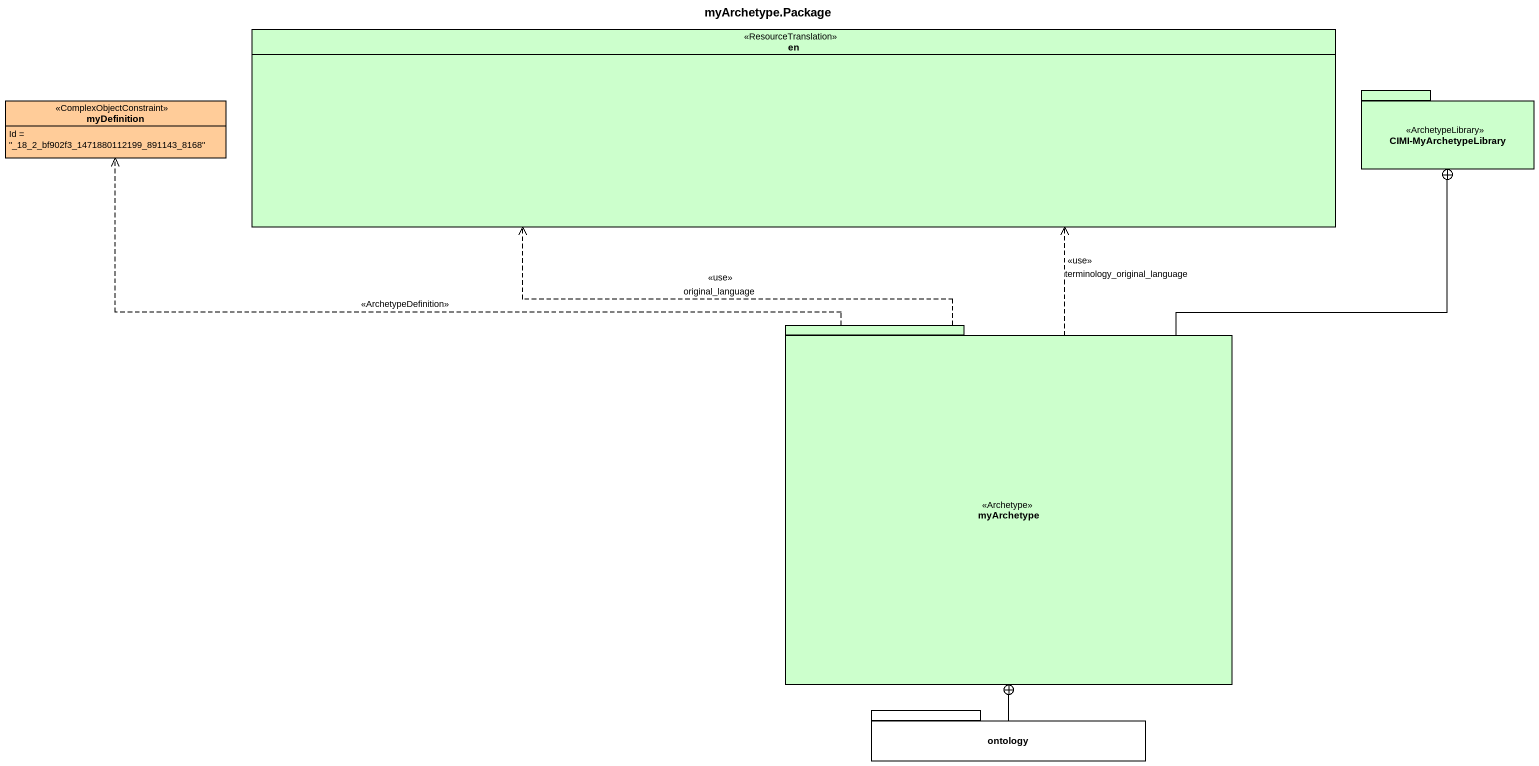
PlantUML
@startuml
title myArchetype.Package
hide circle
hide empty members
enum en <<ResourceTranslation>> #CCFFCC
class myDefinition <<ComplexObjectConstraint>> #FFCC99 {
  Id = "_18_2_bf902f3_1471880112199_891143_8168"
}
package "CIMI-MyArchetypeLibrary" as CIMI_MyArchetypeLibrary <<ArchetypeLibrary>> #CCFFCC {
}
package myArchetype <<Archetype>> #CCFFCC {
}
package ontology {
}
myArchetype .up.> en : <<use>>\noriginal_language
myArchetype .up.> en : <<use>>\nterminology_original_language
myArchetype .left.> myDefinition : <<ArchetypeDefinition>>
myArchetype -up-+ CIMI_MyArchetypeLibrary
ontology -up-+ myArchetype
@enduml
